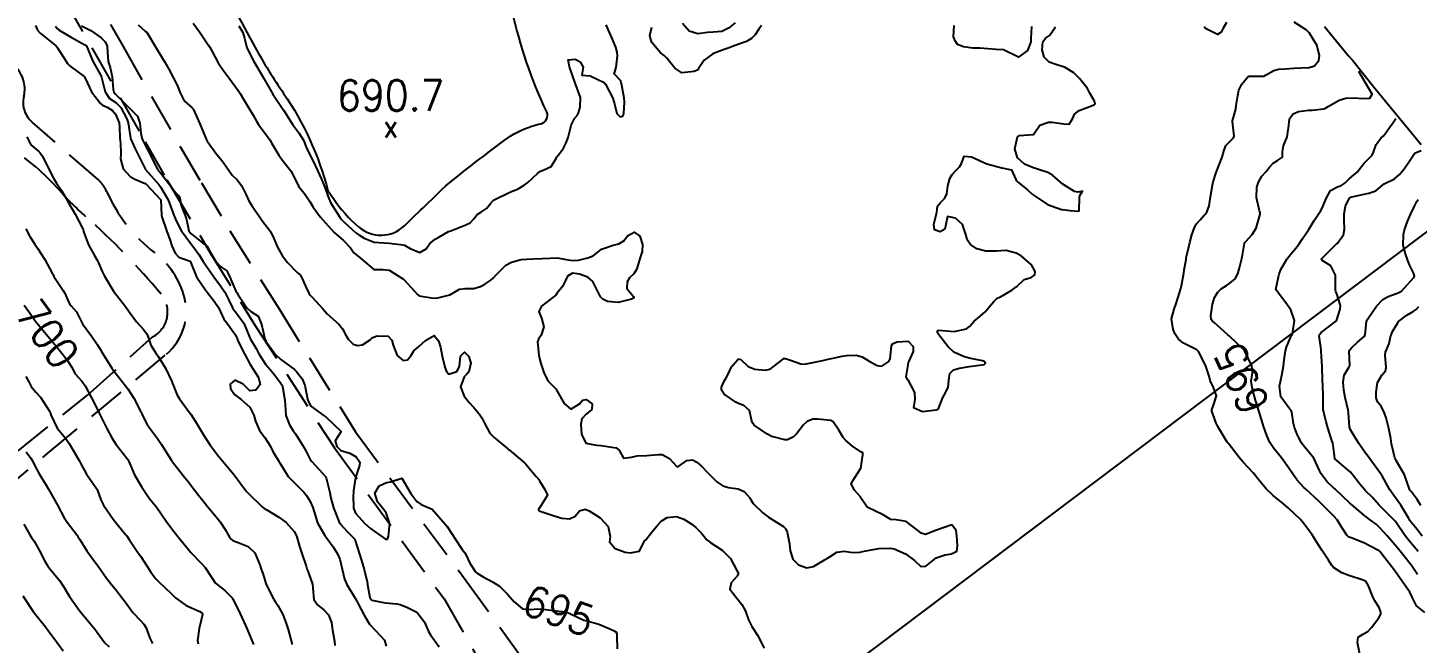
# Model space of a CAD drawing. Header units: metres. Extents: x 298520 to 308411, y 7433745 to 7450750.
# Drawn here: x 301639.2 to 301821, y 7442689.4 to 7442769.8 of the extents above; entities that cross this region are included whole.
import ezdxf
from ezdxf.enums import TextEntityAlignment as Align

# ---------------------------------------------------------------- set-up
doc = ezdxf.new("R2010")
doc.units = ezdxf.units.M
doc.header["$LTSCALE"] = 10
doc.linetypes.add('CONTINUO', pattern=[0])
doc.linetypes.add('DASHED', pattern=[0.75, 0.5, -0.25])
for name, color, linetype in [('Area', 45, 'Continuous'), ('Cotas', 45, 'Continuous'), ('Curvas de Nivel 1m', 11, 'Continuous'), ('Curvas de Nivel 5m', 15, 'Continuous'), ('Hidrografia', 140, 'Continuous'), ('Pontos Cotados', 45, 'Continuous'), ('TEXTO', 45, 'Continuous'), ('Vias Secundárias', 230, 'DASHED')]:
    doc.layers.add(name, color=color, linetype=linetype)
doc.styles.add('Style-STANDARD', font='STANDARD.shx')

# ---------------------------------------------------------------- blocks, each defined once
blk = doc.blocks.new('ELVTXT_54')
at = {"layer": 'Pontos Cotados', "linetype": 'Continuous', "style": 'Style-STANDARD'}
for s, height, p in [('690.7', 4, (0, 4)), ('x', 3, (0, 0))]:
    blk.add_text(s, height=height, dxfattribs=at).set_placement(p, align=Align.MIDDLE_CENTER)

msp = doc.modelspace()

# ---------------------------------------------------------------- linework, layer by layer
at = {"layer": 'Area'}
msp.add_polyline3d([(301808.84, 7442769.97, 711.91), (301812, 7442766.14, 694.36), (301812.55, 7442765.53, 699.85), (301815.19, 7442762.21, 718.64), (301821.49, 7442754.55, 718.23)], dxfattribs=at)
at = {"layer": 'Curvas de Nivel 1m', "flags": 128}
for points, elevation in [([(301660.87, 7442770.41), (301661.69, 7442769.28), (301662.85, 7442767.6), (301662.97, 7442767.39), (301663.04, 7442767.27), (301663.38, 7442766.72), (301664.15, 7442765.25), (301664.39, 7442764.83), (301664.8, 7442764.27), (301665.58, 7442763.23), (301666.77, 7442761.61), (301667.03, 7442761.22), (301667.46, 7442760.51), (301668.26, 7442759.2), (301668.73, 7442758.41), (301669.16, 7442757.63), (301669.43, 7442757.19), (301670.7, 7442755.46), (301670.89, 7442755.17), (301671.17, 7442754.68), (301672.06, 7442753.16), (301672.66, 7442752.38), (301673.66, 7442751.14), (301674.62, 7442749.24), (301674.65, 7442749.16), (301674.67, 7442749.13), (301675.52, 7442748.02), (301676.12, 7442747.11), (301676.59, 7442746.35), (301677.49, 7442745.09), (301678.56, 7442743.9), (301678.95, 7442743.47), (301679.32, 7442743.07), (301680.54, 7442742), (301681.44, 7442741.04), (301681.9, 7442740.42), (301682.51, 7442739.92), (301683.61, 7442739.02), (301684.5, 7442738.24), (301685.7, 7442738.2), (301686.49, 7442738.15), (301688.38, 7442736.96), (301688.48, 7442736.86), (301690.23, 7442734.94), (301690.45, 7442734.78), (301692.03, 7442734.5), (301692.45, 7442734.48), (301692.86, 7442734.5), (301694.45, 7442734.89), (301695.71, 7442735.63), (301696.47, 7442735.73), (301697.59, 7442735.73), (301698.47, 7442735.99), (301699.01, 7442736.3), (301699.79, 7442736.83), (301700.16, 7442737.15), (301700.49, 7442737.53), (301701.79, 7442738.8), (301702.51, 7442739.2), (301703.78, 7442739.51), (301704.51, 7442739.59), (301705.38, 7442739.63), (301706.51, 7442739.64), (301707.52, 7442739.72), (301708.51, 7442739.74), (301709.67, 7442739.55), (301710.51, 7442739.41), (301711.27, 7442739.45), (301712.51, 7442739.73), (301713.18, 7442740), (301714, 7442740.66), (301714.29, 7442740.88), (301714.53, 7442740.98), (301715.79, 7442741.39), (301716.54, 7442741.59), (301717.2, 7442741.96), (301717.68, 7442742.61), (301718.56, 7442743.1), (301719.29, 7442742.59), (301719.64, 7442741.49), (301719.59, 7442740.59), (301719.34, 7442739.77), (301718.98, 7442738.6), (301718.86, 7442738.24), (301718.49, 7442737.67), (301717.95, 7442737.14), (301717.63, 7442736.61), (301717.59, 7442735.74), (301718.45, 7442734.7), (301718.5, 7442734.6), (301718.5, 7442734.56), (301718.45, 7442734.46), (301718.19, 7442734.34), (301716.45, 7442733.91), (301715.06, 7442734.03), (301714.45, 7442734.35), (301714.16, 7442734.65), (301713.84, 7442735.28), (301713.14, 7442736.66), (301712.49, 7442737.24), (301711.4, 7442737.59), (301710.49, 7442737.73), (301709.82, 7442737.37), (301709.53, 7442736.71), (301709.19, 7442736), (301708.46, 7442735.07), (301708.29, 7442734.88), (301708.12, 7442734.72), (301706.44, 7442733.42), (301706.1, 7442732.75), (301706.42, 7442731.85), (301706.75, 7442730.74), (301706.39, 7442729.62), (301706.03, 7442729.11), (301705.93, 7442728.75), (301706.07, 7442727.04), (301706.12, 7442726.75), (301706.35, 7442725.92), (301706.72, 7442724.74), (301707.27, 7442723.68), (301708.22, 7442722.72), (301708.31, 7442722.6), (301709.39, 7442720.71), (301710.28, 7442719.97), (301711.42, 7442720.68), (301711.81, 7442721.15), (301712.29, 7442721.24), (301713.08, 7442720.66), (301713, 7442719.93), (301712.27, 7442719.3), (301711.7, 7442718.68), (301711.58, 7442718.01), (301711.66, 7442716.68), (301712.23, 7442715.51), (301713.63, 7442715.25), (301714.22, 7442715.22), (301715.88, 7442714.97), (301716.22, 7442714.92), (301716.6, 7442714.62), (301717.15, 7442713.57), (301718.2, 7442713.69), (301718.94, 7442713.86), (301720.21, 7442713.9), (301721.7, 7442714.05), (301722.21, 7442714.04), (301723.16, 7442713.51), (301724.08, 7442712.53), (301724.19, 7442712.46), (301724.27, 7442712.45), (301724.41, 7442712.53), (301725.46, 7442713.26), (301726.2, 7442713.32), (301726.74, 7442713.04), (301727.34, 7442712.49), (301728.18, 7442711.65), (301729.38, 7442710.47), (301730.16, 7442709.94), (301730.89, 7442709.72), (301732.15, 7442709.55), (301732.93, 7442709.21), (301733.65, 7442708.42), (301733.83, 7442708.11), (301734.14, 7442707.65), (301735.39, 7442706.4), (301736.11, 7442705.83), (301737.51, 7442704.97), (301738.1, 7442704.61), (301738.36, 7442704.36), (301738.56, 7442703.89), (301738.89, 7442702.35), (301738.96, 7442701.45), (301739.3, 7442700.35), (301740.04, 7442699.62), (301741.14, 7442699.22), (301742.03, 7442699.38), (301743.55, 7442700.3), (301743.84, 7442700.5), (301744.05, 7442700.63), (301745.08, 7442701.26), (301746.06, 7442701.38), (301747.1, 7442701.22), (301748.06, 7442701.27), (301748.87, 7442701.43), (301750.06, 7442701.64), (301750.54, 7442701.75), (301752.07, 7442701.8), (301752.57, 7442701.69), (301754.06, 7442701.04), (301755.24, 7442700.16), (301756.04, 7442699.41), (301756.72, 7442699.46), (301757.56, 7442700.13), (301757.82, 7442700.36), (301758.05, 7442700.51), (301759.23, 7442700.93), (301760.06, 7442701.03), (301760.74, 7442701.41), (301760.85, 7442702.09), (301760.77, 7442703.41), (301760.68, 7442704.09), (301760.1, 7442704.85), (301758.09, 7442704.13), (301756.65, 7442703.58), (301756.09, 7442703.75), (301755.6, 7442704.15), (301754.11, 7442705.28), (301752.81, 7442705.49), (301752.11, 7442705.53), (301751.03, 7442706.21), (301750.13, 7442706.61), (301749.03, 7442707.13), (301748.27, 7442708.24), (301748.15, 7442708.5), (301747.32, 7442709.41), (301746.92, 7442710.26), (301747.41, 7442711.02), (301748.19, 7442712.24), (301748.44, 7442714.01), (301748.44, 7442714.24), (301748.21, 7442714.39), (301747.1, 7442715.14), (301746.23, 7442715.86), (301745.88, 7442716.27), (301745.32, 7442717.2), (301744.6, 7442718.29), (301744.26, 7442718.49), (301742.59, 7442718.64), (301742.27, 7442718.66), (301741.93, 7442718.65), (301741.17, 7442718.33), (301740.69, 7442717.91), (301740.25, 7442717.36), (301739.82, 7442716.77), (301739.4, 7442716.35), (301738.63, 7442715.97), (301738.24, 7442715.97), (301736.58, 7442716.38), (301736.35, 7442716.49), (301736.24, 7442716.56), (301735.89, 7442716.75), (301734.26, 7442717.85), (301734.01, 7442718.17), (301733.95, 7442718.41), (301733.65, 7442719.79), (301732.89, 7442720.43), (301732.29, 7442720.66), (301731.85, 7442720.88), (301730.31, 7442721.94), (301729.97, 7442722.46), (301729.96, 7442722.82), (301730.32, 7442723.62), (301730.65, 7442724.14), (301730.79, 7442724.46), (301731.29, 7442725.5), (301732.12, 7442726.44), (301732.27, 7442726.53), (301732.35, 7442726.52), (301732.5, 7442726.44), (301733.46, 7442725.54), (301734.34, 7442725.18), (301735.69, 7442725.04), (301736.34, 7442725.2), (301737.88, 7442726.37), (301738.12, 7442726.6), (301738.36, 7442726.6), (301739, 7442726.35), (301740.35, 7442725.87), (301740.84, 7442725.84), (301742.35, 7442726.15), (301743.23, 7442726.31), (301744.12, 7442726.53), (301744.36, 7442726.59), (301745.77, 7442726.87), (301746.36, 7442726.96), (301747.58, 7442727.04), (301748.36, 7442726.81), (301749.29, 7442726.23), (301750.35, 7442725.67), (301750.96, 7442725.6), (301751.87, 7442726.2), (301752.03, 7442726.54), (301752.2, 7442728.2), (301752.25, 7442728.34), (301752.39, 7442728.53), (301752.94, 7442728.75), (301754.39, 7442728.87), (301755.05, 7442728.16), (301755.06, 7442727.48), (301754.43, 7442726.17), (301754.41, 7442726.11), (301754.35, 7442725.75), (301754.1, 7442724.17), (301754.16, 7442724), (301754.33, 7442723.78), (301755.2, 7442722.16), (301755.25, 7442721.21), (301755.07, 7442720.16), (301756.28, 7442719.64), (301758.04, 7442719.88), (301758.28, 7442719.98), (301758.42, 7442720.12), (301758.94, 7442721.48), (301759.28, 7442722.11), (301759.61, 7442722.82), (301759.74, 7442724.11), (301759.82, 7442724.63), (301760.34, 7442725.11), (301761.12, 7442725.32), (301762.35, 7442725.53), (301764.05, 7442725.76), (301764.35, 7442725.82), (301764.48, 7442725.92), (301764.5, 7442726.05), (301764.36, 7442726.2), (301764.12, 7442726.29), (301762.36, 7442726.63), (301761.61, 7442726.84), (301760.37, 7442727.43), (301759.62, 7442728.11), (301758.4, 7442729.66), (301758.23, 7442729.95), (301758.2, 7442730.12), (301758.28, 7442730.25), (301758.41, 7442730.28), (301760.4, 7442730.1), (301762.03, 7442730.47), (301762.41, 7442730.78), (301763.03, 7442731.47), (301763.77, 7442732.06), (301764.44, 7442732.68), (301765.06, 7442733.43), (301765.58, 7442734.04), (301766.02, 7442734.47), (301766.46, 7442734.63), (301767.97, 7442735.51), (301768.47, 7442735.92), (301768.52, 7442735.95), (301768.59, 7442736), (301769.57, 7442736.9), (301770.49, 7442737.16), (301770.96, 7442737.52), (301770.98, 7442737.98), (301770.51, 7442738.81), (301769.16, 7442739.99), (301768.53, 7442740.37), (301767.23, 7442740.72), (301766.53, 7442740.68), (301765.96, 7442740.61), (301764.53, 7442740.63), (301763.38, 7442740.92), (301762.54, 7442741.49), (301762.12, 7442742.08), (301761.97, 7442742.66), (301761.5, 7442744.09), (301760.58, 7442744.92), (301759.55, 7442745.15), (301759.31, 7442744.11), (301759.18, 7442743.5), (301758.56, 7442743.16), (301757.85, 7442743.41), (301757.75, 7442744.13), (301758.12, 7442745.66), (301758.18, 7442746.13), (301758.22, 7442746.51), (301758.61, 7442746.97), (301759.18, 7442747.55), (301759.45, 7442748.11), (301759.6, 7442749.14), (301759.84, 7442750.11), (301760.13, 7442750.62), (301760.65, 7442751.19), (301761.12, 7442751.64), (301761.35, 7442752.09), (301761.73, 7442753.04), (301762.68, 7442752.96), (301764.66, 7442752.05), (301766.66, 7442751.52), (301767.89, 7442751.25), (301768.48, 7442750), (301768.51, 7442749.87), (301768.64, 7442749.73), (301770, 7442748.62), (301770.62, 7442748.07), (301770.73, 7442747.98), (301772.6, 7442746.72), (301774.46, 7442746.07), (301774.59, 7442746.05), (301775.57, 7442745.92), (301776.59, 7442745.86), (301776.77, 7442745.91), (301776.79, 7442747.74), (301776.85, 7442747.91), (301777.18, 7442748.45), (301776.63, 7442748.33), (301776.13, 7442748.41), (301774.64, 7442749.37), (301774.33, 7442749.62), (301773.97, 7442749.94), (301773.26, 7442750.56), (301772.65, 7442750.9), (301771.29, 7442751.35), (301770.66, 7442751.55), (301769.61, 7442751.99), (301768.68, 7442752.83), (301768.36, 7442754.01), (301768.71, 7442755.58), (301768.95, 7442755.75), (301770.71, 7442755.86), (301770.8, 7442755.89), (301770.88, 7442755.98), (301771.59, 7442757.11), (301772.74, 7442757.47), (301773.21, 7442757.48), (301774.73, 7442757.25), (301775.43, 7442757.22), (301775.88, 7442757.92), (301776.13, 7442758.53), (301776.75, 7442759.01), (301778.59, 7442759.71), (301778.76, 7442759.8), (301778.81, 7442759.83), (301778.84, 7442759.88), (301778.77, 7442760.21), (301778.17, 7442761.28), (301777.83, 7442761.89), (301776.8, 7442763.19), (301776.05, 7442763.92), (301774.82, 7442764.67), (301773.85, 7442764.97), (301772.83, 7442765.34), (301772.17, 7442765.97), (301771.9, 7442766.92), (301772.02, 7442767.97), (301772.37, 7442768.46), (301772.87, 7442768.82), (301773.64, 7442769.95)], 693), ([(301731.77, 7442770.45), (301730.88, 7442769.76), (301730.01, 7442769.33), (301728.87, 7442769.23), (301728.15, 7442769.21), (301726.87, 7442769.05), (301725.74, 7442769.38), (301724.88, 7442770.38)], 694), ([(301813.45, 7442687.93), (301813.16, 7442689.47), (301813.25, 7442690.15), (301813.94, 7442690.6), (301814.49, 7442690.91), (301815.01, 7442691.44), (301815.97, 7442692.68), (301816.21, 7442693.18), (301816.2, 7442693.43), (301815.98, 7442694.04), (301815.44, 7442694.89), (301815.18, 7442695.44), (301814.59, 7442696.87), (301814.23, 7442697.46), (301814.09, 7442697.53), (301814.02, 7442697.55), (301813.88, 7442697.6), (301812.03, 7442698.22), (301811.11, 7442698.57), (301810.04, 7442699.25), (301809.81, 7442699.51), (301809.35, 7442700.22), (301808.48, 7442701.53), (301808.08, 7442702.15), (301807.21, 7442703.54), (301806.11, 7442705.07), (301805.9, 7442705.34), (301805.72, 7442705.56), (301804.13, 7442707.03), (301803.46, 7442707.59), (301802.15, 7442708.66), (301801.16, 7442709.61), (301800.18, 7442710.81), (301799.53, 7442711.63), (301798.88, 7442712.32), (301798.21, 7442713.03), (301797.67, 7442713.66), (301796.23, 7442715.53), (301796.17, 7442715.61), (301796.12, 7442715.67), (301795.85, 7442716.07), (301794.89, 7442717.69), (301794.69, 7442718.12), (301794.28, 7442719.24), (301794.12, 7442719.7), (301794.09, 7442719.9), (301794.29, 7442720.36), (301794.7, 7442721.69), (301794.32, 7442722.78), (301793.91, 7442723.7), (301793.78, 7442724.26), (301793.3, 7442725.71), (301792.38, 7442727.49), (301792.13, 7442727.72), (301790.39, 7442728.6), (301789.75, 7442729.1), (301789.3, 7442729.76), (301789.04, 7442730.39), (301788.82, 7442731.76), (301789.16, 7442733.05), (301789.43, 7442733.76), (301789.87, 7442735.15), (301790.06, 7442735.75), (301790.15, 7442736.08), (301790.44, 7442737.74), (301790.51, 7442738.17), (301790.73, 7442739.53), (301790.77, 7442739.74), (301791.1, 7442741.18), (301791.25, 7442741.73), (301791.51, 7442742.77), (301791.82, 7442743.73), (301792.1, 7442744.2), (301792.58, 7442744.71), (301793.46, 7442745.71), (301793.78, 7442746.53), (301793.93, 7442747.7), (301794.19, 7442749.24), (301794.3, 7442749.7), (301794.65, 7442750.78), (301794.89, 7442751.46), (301794.98, 7442751.69), (301795.46, 7442752.91), (301795.66, 7442753.68), (301795.95, 7442754.43), (301796.71, 7442755.22), (301796.93, 7442755.45), (301797.02, 7442755.67), (301796.83, 7442757.57), (301796.83, 7442757.67), (301797.23, 7442759.19), (301797.3, 7442759.66), (301797.49, 7442760.95), (301797.64, 7442761.66), (301798.01, 7442762.44), (301798.81, 7442763.42), (301798.97, 7442763.49), (301800.81, 7442763.48), (301800.92, 7442763.51), (301801.12, 7442763.62), (301802.2, 7442764.23), (301802.82, 7442764.4), (301803.7, 7442764.46), (301804.82, 7442764.53), (301805.81, 7442764.58), (301806.82, 7442764.63), (301807.54, 7442764.83), (301808.1, 7442765.54), (301808.19, 7442766.19), (301807.86, 7442767.54), (301806.88, 7442769.13), (301806.43, 7442769.55), (301804.89, 7442770.54)], 694), ([(301796.04, 7442770.53), (301795.56, 7442769.68), (301795.32, 7442769.24), (301794.87, 7442768.93), (301793.29, 7442769.71), (301793.1, 7442769.93)], 694), ([(301640.26, 7442770.14), (301640.5, 7442769.53), (301640.86, 7442769.12), (301642.62, 7442767.74), (301642.84, 7442767.56), (301642.87, 7442767.54), (301642.91, 7442767.51), (301643.13, 7442767.22), (301644.23, 7442765.49), (301644.46, 7442765.14), (301644.81, 7442764.79), (301646.61, 7442763.46), (301646.79, 7442763.16), (301647.6, 7442761.45), (301648.75, 7442759.91), (301649.03, 7442759.72), (301649.62, 7442759.43), (301650.32, 7442759), (301650.73, 7442758.52), (301651.18, 7442757.41), (301651.25, 7442756.87), (301651.3, 7442755.4), (301651.38, 7442754.71), (301651.41, 7442753.4), (301651.37, 7442752.7), (301651.74, 7442751.4), (301652.63, 7442750.39), (301653.26, 7442750.01), (301654.62, 7442749.45), (301654.74, 7442749.36), (301656.6, 7442747.37), (301656.62, 7442747.34), (301656.63, 7442747.31), (301656.75, 7442745.34), (301656.79, 7442745.12), (301657.38, 7442743.33), (301657.85, 7442742.01), (301658.1, 7442741.32), (301658.51, 7442740.35), (301659.01, 7442739.82), (301660.5, 7442739.29), (301661.31, 7442737.28), (301662.46, 7442735.59), (301662.72, 7442735.27), (301663.63, 7442734.07), (301664.2, 7442733.25), (301664.43, 7442732.68), (301664.9, 7442731.72), (301665.26, 7442731.24), (301666.39, 7442729.73), (301666.61, 7442729.22), (301666.78, 7442728.82), (301667.59, 7442727.21), (301668.34, 7442725.79), (301668.71, 7442725.2), (301669.4, 7442724.11), (301669.63, 7442723.19), (301669.07, 7442722.43), (301668.3, 7442722.38), (301667.4, 7442723.21), (301666.32, 7442723.76), (301665.71, 7442723.23), (301665.76, 7442722.68), (301666.3, 7442721.9), (301667.15, 7442721.21), (301668.28, 7442720.22), (301668.8, 7442719.19), (301669.03, 7442718.41), (301669.56, 7442717.19), (301670.23, 7442716.24), (301670.94, 7442715.17), (301671.36, 7442714.32), (301672.06, 7442713.15), (301672.11, 7442713.07), (301672.19, 7442712.93), (301673.32, 7442711.14), (301674.16, 7442710.28), (301675.35, 7442709.11), (301675.7, 7442708.67), (301676.13, 7442707.99), (301676.54, 7442707.1), (301676.69, 7442706.52), (301677.13, 7442705.09), (301678.08, 7442703.45), (301678.35, 7442703.08), (301679.18, 7442701.95), (301679.75, 7442701.06), (301680.04, 7442700.37), (301680.37, 7442699.05), (301680.68, 7442697.72), (301680.98, 7442697.05), (301681.98, 7442695.39), (301682.19, 7442695.03), (301682.46, 7442694.53), (301683.22, 7442693.02), (301683.94, 7442691.84), (301684.76, 7442691), (301685.91, 7442689.78), (301686.1, 7442688.99)], 697), ([(301642.87, 7442770.04), (301643.08, 7442769.72), (301643.33, 7442769.5), (301644.3, 7442768.93), (301644.85, 7442768.62), (301646.7, 7442767.61), (301646.84, 7442767.52), (301646.91, 7442767.46), (301646.96, 7442767.34), (301647.75, 7442765.45), (301648.79, 7442763.59), (301648.85, 7442763.49), (301648.86, 7442763.44), (301648.88, 7442763.36), (301649.36, 7442761.43), (301649.92, 7442760.59), (301650.75, 7442760.05), (301651.43, 7442759.4), (301652.21, 7442757.91), (301652.37, 7442757.39), (301652.67, 7442755.41), (301652.68, 7442755.39), (301652.69, 7442755.35), (301653.31, 7442754.01), (301653.61, 7442753.38), (301654.54, 7442751.46), (301654.59, 7442751.36), (301654.62, 7442751.33), (301654.64, 7442751.31), (301656.37, 7442749.34), (301656.62, 7442749.02), (301657.59, 7442747.33), (301658.22, 7442745.68), (301658.34, 7442745.32), (301658.57, 7442744.82), (301659.04, 7442743.79), (301659.29, 7442743.31), (301660.53, 7442741.67), (301660.84, 7442741.29), (301661.65, 7442740.14), (301662.2, 7442739.27), (301662.5, 7442738.81), (301663.58, 7442737.26), (301664.47, 7442736.09), (301665, 7442735.24), (301665.49, 7442734.28), (301666.01, 7442733.23), (301666.18, 7442732.97), (301666.43, 7442732.7), (301667.5, 7442731.21), (301668.29, 7442729.3), (301668.32, 7442729.2), (301668.38, 7442729.1), (301669.1, 7442727.91), (301669.48, 7442727.18), (301670.34, 7442725.86), (301670.94, 7442725.17), (301671.57, 7442724.41), (301672.32, 7442723.4), (301672.47, 7442723.15), (301672.54, 7442722.92), (301672.87, 7442721.14), (301672.91, 7442720.51), (301672.98, 7442719.14), (301673.47, 7442717.92), (301673.97, 7442717.13), (301674.24, 7442716.72), (301675.27, 7442715.11), (301675.61, 7442714.51), (301676.2, 7442713.4), (301676.41, 7442713.1), (301678.17, 7442711.17), (301678.24, 7442711.08), (301678.28, 7442710.98), (301678.74, 7442709.07), (301678.89, 7442708.32), (301679.21, 7442707.07), (301679.99, 7442705.17), (301680.04, 7442705.06), (301680.09, 7442704.99), (301681.01, 7442703.97), (301681.99, 7442703.03), (301682.02, 7442702.98), (301682.07, 7442702.8), (301682.61, 7442701.02), (301682.9, 7442700.16), (301683.26, 7442699.02), (301683.62, 7442697.4), (301683.68, 7442697.01), (301683.98, 7442695.35), (301684.24, 7442695.01), (301685.97, 7442694.65), (301687.51, 7442694.51), (301687.97, 7442694.41), (301688.9, 7442694.02), (301689.96, 7442693.5), (301690.25, 7442693.23), (301690.53, 7442692.93), (301691.12, 7442692.1), (301691.66, 7442690.91), (301691.93, 7442690.48), (301693.05, 7442688.9)], 696), ([(301653.69, 7442770.2), (301654.61, 7442769.36), (301654.78, 7442769.28), (301654.86, 7442769.18), (301655.93, 7442767.35), (301656.82, 7442765.88), (301657.18, 7442765.34), (301657.71, 7442764.42), (301658.27, 7442763.33), (301658.78, 7442762.3), (301659.17, 7442761.31), (301659.7, 7442760.26), (301660.74, 7442759.36), (301660.81, 7442759.29), (301660.91, 7442759.12), (301661.75, 7442757.28), (301662.51, 7442755.46), (301662.58, 7442755.27), (301662.69, 7442755.01), (301663.98, 7442753.26), (301664.66, 7442752.44), (301665.49, 7442751.24), (301665.98, 7442750.57), (301666.63, 7442749.94), (301667.19, 7442749.21), (301667.75, 7442748.07), (301668.16, 7442747.2), (301668.59, 7442746.51), (301669.49, 7442745.19), (301669.93, 7442744.55), (301670.56, 7442743.76), (301670.99, 7442743.17), (301671.41, 7442742.29), (301671.89, 7442741.16), (301672.51, 7442740.05), (301673.2, 7442739.14), (301674.49, 7442737.85), (301674.87, 7442737.51), (301675.1, 7442737.12), (301675.55, 7442736.03), (301676.02, 7442735.11), (301676.2, 7442734.86), (301676.45, 7442734.62), (301677.84, 7442733.09), (301678.42, 7442732.43), (301679.92, 7442731.06), (301680.4, 7442730.46), (301680.88, 7442729.55), (301681.18, 7442729.05), (301681.79, 7442728.45), (301682.38, 7442728.27), (301683.04, 7442728.36), (301684.02, 7442729.01), (301684.2, 7442729.19), (301684.39, 7442729.33), (301684.96, 7442729.57), (301686.39, 7442729.52), (301686.85, 7442728.98), (301687.04, 7442728.31), (301687.55, 7442726.97), (301688.35, 7442726.34), (301688.9, 7442726.41), (301689.36, 7442726.95), (301689.74, 7442727.58), (301690.38, 7442728.16), (301691.28, 7442728.93), (301692.39, 7442729.58), (301692.97, 7442728.9), (301693.22, 7442728.06), (301693.46, 7442726.9), (301693.79, 7442725.45), (301693.99, 7442724.89), (301694.33, 7442724.55), (301695.38, 7442724.87), (301695.69, 7442725.52), (301695.83, 7442726.87), (301696.37, 7442727.42), (301696.93, 7442726.85), (301697.21, 7442725.99), (301696.95, 7442724.85), (301696.66, 7442724.53), (301696.33, 7442724.17), (301695.86, 7442722.87), (301696.3, 7442721.67), (301696.96, 7442720.85), (301697.58, 7442720.16), (301698.27, 7442719.34), (301698.61, 7442718.84), (301698.97, 7442718.12), (301699.67, 7442716.83), (301700.23, 7442716.24), (301702.03, 7442714.79), (301702.13, 7442714.71), (301702.21, 7442714.65), (301703.08, 7442713.9), (301704.19, 7442712.93), (301704.37, 7442712.77), (301705.75, 7442711.18), (301706.07, 7442710.75), (301706.16, 7442710.58), (301706.85, 7442709.44), (301707.24, 7442708.73), (301706.13, 7442706.96), (301706.03, 7442706.84), (301706.04, 7442706.75), (301706.12, 7442706.68), (301706.24, 7442706.63), (301708.11, 7442706.03), (301709.11, 7442705.71), (301710.11, 7442705.61), (301710.82, 7442705.99), (301711.4, 7442706.68), (301712.13, 7442706.9), (301712.69, 7442706.66), (301714.11, 7442705.74), (301715.16, 7442704.64), (301715.42, 7442703.3), (301715.32, 7442702.64), (301716.06, 7442701.76), (301717.39, 7442701.28), (301718.05, 7442701.17), (301719.25, 7442701.39), (301719.84, 7442702.58), (301719.92, 7442702.74), (301720.08, 7442702.9), (301720.82, 7442703.84), (301721.42, 7442704.57), (301721.73, 7442704.93), (301722.1, 7442705.32), (301722.86, 7442705.8), (301724.11, 7442705.93), (301725.04, 7442705.59), (301726.1, 7442704.91), (301726.6, 7442704.5), (301727.36, 7442703.77), (301728.08, 7442702.9), (301728.58, 7442702.47), (301730.06, 7442701.53), (301731.14, 7442700.45), (301732.03, 7442698.77), (301732.14, 7442698.55), (301732.16, 7442698.44), (301732.02, 7442698.14), (301731.22, 7442697.24), (301731.06, 7442696.45), (301731.99, 7442695.26), (301732.65, 7442694.43), (301733.1, 7442693.56), (301733.52, 7442692.42), (301733.94, 7442691.53), (301734.69, 7442690.4), (301735.56, 7442688.74)], 694), ([(301666.87, 7442770.08), (301667.38, 7442769.21), (301667.59, 7442768.48), (301667.89, 7442767.21), (301668.82, 7442765.41), (301668.94, 7442765.2), (301669.62, 7442764.01), (301670.13, 7442763.18), (301670.78, 7442762.07), (301671.31, 7442761.16), (301672.44, 7442759.46), (301672.65, 7442759.15), (301672.74, 7442758.99), (301673.91, 7442757.14), (301674.71, 7442756.1), (301675.31, 7442755.12), (301675.71, 7442754.14), (301676.18, 7442753.11), (301676.66, 7442752.19), (301677.17, 7442751.09), (301677.62, 7442750.1), (301678.04, 7442749.09), (301678.61, 7442747.49), (301678.73, 7442747.21), (301678.8, 7442747.08), (301679.05, 7442746.62), (301680.07, 7442745.06), (301680.28, 7442744.76), (301680.57, 7442744.44), (301682.15, 7442743.03), (301682.55, 7442742.74), (301683.24, 7442742.33), (301684.53, 7442741.81), (301685.81, 7442741.71), (301686.53, 7442741.67), (301687.99, 7442741.51), (301688.53, 7442741.41), (301689.26, 7442740.95), (301690.52, 7442740.44), (301691.33, 7442740.93), (301691.84, 7442741.61), (301692.54, 7442742.18), (301693.01, 7442742.44), (301693.75, 7442742.9), (301694.27, 7442743.18), (301694.56, 7442743.28), (301695.21, 7442743.53), (301696.56, 7442744.06), (301697.11, 7442744.31), (301697.57, 7442744.85), (301698.01, 7442745.42), (301698.59, 7442745.75), (301699.25, 7442746.18), (301699.76, 7442746.83), (301700.17, 7442747.27), (301700.61, 7442747.49), (301702.01, 7442748.2), (301702.62, 7442748.46), (301702.87, 7442748.53), (301703.38, 7442748.78), (301704.16, 7442749.25), (301704.63, 7442749.6), (301705.92, 7442750.75), (301706.32, 7442751.08), (301706.65, 7442751.22), (301707.7, 7442751.69), (301708.35, 7442752.72), (301708.45, 7442752.95), (301708.68, 7442753.27), (301709.31, 7442754.09), (301709.62, 7442754.71), (301709.92, 7442755.49), (301710.23, 7442756.7), (301710.33, 7442757.1), (301710.73, 7442757.95), (301711.08, 7442758.36), (301711.28, 7442758.69), (301711.51, 7442759.45), (301711.55, 7442760.69), (301710.79, 7442762.7), (301710.1, 7442764.71), (301709.92, 7442765.62), (301710.82, 7442765.73), (301711.48, 7442765.35), (301711.9, 7442764.68), (301711.73, 7442763.62), (301712.8, 7442763.55), (301714.62, 7442762.65), (301714.79, 7442762.45), (301715.75, 7442760.64), (301715.98, 7442759.86), (301716.3, 7442758.63), (301716.74, 7442758.19), (301717.09, 7442758.26), (301717.19, 7442758.62), (301717.28, 7442760.1), (301717.26, 7442760.62), (301716.89, 7442762.52), (301716.87, 7442762.62), (301716.8, 7442762.88), (301715.95, 7442763.78), (301716.18, 7442764.63), (301716.36, 7442766.16), (301716.34, 7442766.63), (301716.17, 7442767.3), (301715.57, 7442768.64), (301715.36, 7442769.13), (301714.88, 7442770.2)], 692), ([(301735.19, 7442770.1), (301734.88, 7442769.64), (301734.38, 7442768.91), (301733.91, 7442768.42), (301733.25, 7442768.04), (301732.86, 7442767.9), (301731.78, 7442767.51), (301730.84, 7442767.16), (301730.31, 7442766.99), (301728.93, 7442766.48), (301728.86, 7442766.45), (301728.83, 7442766.43), (301727.72, 7442765.59), (301726.99, 7442764.5), (301726.93, 7442764.38), (301726.81, 7442764.26), (301726.39, 7442764.09), (301724.81, 7442763.94), (301723.86, 7442764.54), (301722.83, 7442765.86), (301722.47, 7442766.2), (301721.98, 7442766.56), (301720.85, 7442767.9), (301720.64, 7442768.58), (301720.62, 7442768.82), (301720.88, 7442769.91)], 693), ([(301770.5, 7442769.98), (301770.44, 7442768.41), (301770.43, 7442767.98), (301770.01, 7442766.83), (301768.83, 7442766), (301766.85, 7442766.95), (301765.91, 7442766.97), (301764.85, 7442767.05), (301763.77, 7442767.14), (301762.85, 7442767.14), (301761.61, 7442767.33), (301760.86, 7442767.65), (301760.52, 7442768.1), (301760.33, 7442768.64), (301760.4, 7442770.1)], 693), ([(301821, 7442698.34), (301820.32, 7442699.39), (301820.2, 7442699.54), (301820.05, 7442699.74), (301818.72, 7442701.4), (301818.07, 7442702.18), (301817.02, 7442703.42), (301816.1, 7442704.45), (301815.59, 7442704.92), (301814.87, 7442705.45), (301814.12, 7442706.04), (301812.38, 7442707.48), (301812.15, 7442707.69), (301810.23, 7442709.5), (301810.16, 7442709.56), (301809.16, 7442710.5), (301808.39, 7442711.53), (301808.19, 7442711.95), (301807.43, 7442713.54), (301806.23, 7442715.06), (301806, 7442715.32), (301805.83, 7442715.56), (301805.35, 7442716.46), (301804.91, 7442717.57), (301804.79, 7442718.09), (301804.59, 7442719.58), (301804.48, 7442719.77), (301804.29, 7442719.95), (301803.13, 7442721.59), (301802.97, 7442722.95), (301803.1, 7442723.59), (301803.32, 7442724.62), (301803.48, 7442725.59), (301803.55, 7442726.41), (301803.73, 7442727.59), (301803.89, 7442728.09), (301804.4, 7442729.33), (301804.52, 7442729.58), (301804.65, 7442729.82), (301804.94, 7442731.57), (301804.44, 7442732.96), (301804.02, 7442733.58), (301802.47, 7442735.6), (301802.84, 7442737.25), (301802.91, 7442737.6), (301803.12, 7442738.2), (301803.9, 7442739.58), (301804.53, 7442740.35), (301805.11, 7442740.99), (301805.52, 7442741.56), (301805.92, 7442742.19), (301806.57, 7442743.13), (301806.74, 7442743.38), (301806.85, 7442743.55), (301807.48, 7442744.64), (301808.09, 7442745.54), (301808.3, 7442745.83), (301808.6, 7442746.34), (301809.05, 7442747.52), (301809.61, 7442748.54), (301810.64, 7442749.07), (301810.96, 7442749.18), (301811.49, 7442749.49), (301812.06, 7442750.08), (301812.65, 7442750.56), (301813.14, 7442750.99), (301813.51, 7442751.47), (301814.01, 7442752.13), (301814.68, 7442752.77), (301815.03, 7442753.11), (301815.21, 7442753.44), (301815.58, 7442754.57), (301816.26, 7442755.43), (301816.5, 7442755.65), (301816.72, 7442755.9), (301817.35, 7442756.8), (301817.81, 7442757.42), (301818.19, 7442757.96)], 696), ([(301639.13, 7442755.55), (301639.65, 7442754.52), (301640.67, 7442753.66), (301640.82, 7442753.53), (301641.15, 7442753.04), (301641.9, 7442751.52), (301642.63, 7442750.14), (301642.86, 7442749.74), (301643.01, 7442749.5), (301643.65, 7442748.53), (301644.25, 7442747.49), (301644.59, 7442746.92), (301645.43, 7442745.47), (301646.4, 7442743.61), (301646.47, 7442743.46), (301646.55, 7442743.18), (301647.2, 7442741.45), (301648, 7442739.95), (301648.32, 7442739.44), (301648.5, 7442739.09), (301648.99, 7442737.94), (301649.23, 7442737.43), (301650.45, 7442735.41), (301652.04, 7442733.39), (301652.43, 7442732.83), (301653.46, 7442731.38), (301654.4, 7442730.37), (301654.83, 7442729.81), (301655, 7442729.36), (301655.33, 7442728.31), (301655.93, 7442727.35), (301656.35, 7442726.81), (301657.27, 7442725.33), (301658.08, 7442723.56), (301658.17, 7442723.32), (301658.31, 7442723), (301658.8, 7442721.81), (301659.08, 7442721.31), (301660.27, 7442719.68), (301660.55, 7442719.29), (301661.16, 7442718.37), (301661.84, 7442717.27), (301662.23, 7442716.61), (301663.09, 7442715.26), (301664.2, 7442713.81), (301664.46, 7442713.51), (301664.69, 7442713.24), (301665.37, 7442712.41), (301666.18, 7442711.44), (301666.36, 7442711.22), (301666.98, 7442710.39), (301667.87, 7442709.2), (301668.14, 7442708.9), (301669.88, 7442707.18), (301670.12, 7442707.01), (301670.49, 7442706.8), (301672.1, 7442705.83), (301673.04, 7442705.14), (301674.08, 7442703.98), (301674.37, 7442703.42), (301674.47, 7442703.12), (301674.82, 7442701.88), (301675.11, 7442701.11), (301675.67, 7442699.46), (301675.76, 7442699.1), (301675.82, 7442698.91), (301676.02, 7442698.45), (301676.47, 7442697.1), (301676.52, 7442696.57), (301676.67, 7442695.09), (301677.19, 7442694.32), (301677.96, 7442693.71), (301678.58, 7442693.07), (301678.95, 7442692.06), (301679.11, 7442691.07), (301679.35, 7442689.63), (301679.42, 7442689.06)], 698), ([(301821.09, 7442701.37), (301820.08, 7442702.55), (301819.41, 7442703.4), (301818.11, 7442705.26), (301818, 7442705.41), (301816.14, 7442707.29), (301816, 7442707.43), (301815.12, 7442708.41), (301814.16, 7442709.35), (301814.06, 7442709.46), (301813.47, 7442710.16), (301812.44, 7442711.48), (301812.19, 7442711.77), (301810.46, 7442713.24), (301810.21, 7442713.46), (301810.2, 7442713.5), (301809.98, 7442715.26), (301809.92, 7442715.5), (301809.76, 7442715.99), (301809.3, 7442717.51), (301809.06, 7442718.31), (301808.74, 7442719.52), (301808.68, 7442719.92), (301808.67, 7442721.52), (301808.62, 7442723.24), (301808.6, 7442723.53), (301808.6, 7442723.79), (301808.55, 7442725.53), (301808.41, 7442727.5), (301808.42, 7442727.53), (301808.42, 7442727.56), (301808.39, 7442727.75), (301808.16, 7442729.53), (301808.2, 7442729.73), (301808.41, 7442729.98), (301810.42, 7442731.5), (301810.89, 7442733.05), (301810.93, 7442733.5), (301810.47, 7442735.02), (301810.33, 7442735.36), (301810.29, 7442735.5), (301810.26, 7442735.72), (301810.27, 7442737.5), (301809.68, 7442738.68), (301808.52, 7442739.41), (301808.44, 7442739.53), (301808.45, 7442739.6), (301808.52, 7442739.72), (301810.34, 7442741.5), (301810.45, 7442741.6), (301810.55, 7442741.67), (301811.31, 7442742.74), (301811.47, 7442743.49), (301811.41, 7442744.67), (301811.4, 7442745.49), (301811.61, 7442746.49), (301812.09, 7442747.49), (301812.39, 7442747.71), (301812.62, 7442747.78), (301814.01, 7442748.07), (301814.62, 7442748.21), (301815.56, 7442748.51), (301816.64, 7442749.43), (301817.99, 7442750.08), (301818.66, 7442750.64), (301819.26, 7442751.4), (301819.84, 7442752.23), (301820.6, 7442753.38), (301820.69, 7442753.46), (301821.49, 7442753.78)], 697), ([(301821.62, 7442703.37), (301820.96, 7442704.24), (301820.11, 7442705.26), (301820.02, 7442705.39), (301819.86, 7442705.65), (301818.81, 7442707.4), (301818.15, 7442708.35), (301817.4, 7442709.42), (301816.37, 7442711.24), (301816.27, 7442711.43), (301816.18, 7442711.56), (301814.77, 7442713.45), (301814.54, 7442713.77), (301814.22, 7442714.19), (301813.32, 7442715.47), (301812.26, 7442717.27), (301812.17, 7442717.48), (301812.13, 7442717.61), (301811.98, 7442719.48), (301811.92, 7442719.85), (301811.53, 7442721.49), (301811.38, 7442722.43), (301811.29, 7442723.49), (301811.43, 7442724.41), (301812.08, 7442725.48), (301812.16, 7442725.68), (301812.09, 7442727.48), (301812.16, 7442727.71), (301812.39, 7442728), (301813.14, 7442728.73), (301814.05, 7442729.46), (301814.18, 7442729.69), (301814.34, 7442731.46), (301814.36, 7442731.53), (301814.43, 7442731.62), (301815.17, 7442732.72), (301815.63, 7442733.44), (301816.46, 7442734.31), (301817.19, 7442734.7), (301818.47, 7442735.15), (301818.93, 7442735.4), (301820.49, 7442737.12), (301820.59, 7442737.28), (301820.62, 7442737.38), (301820.5, 7442737.8), (301819.96, 7442738.83), (301819.76, 7442739.39), (301819.42, 7442740.29), (301819.13, 7442741.4), (301819.18, 7442742.78), (301819.31, 7442743.4), (301819.68, 7442744.49), (301820.07, 7442745.39), (301820.6, 7442746.49), (301820.9, 7442747.09), (301821.11, 7442747.38)], 698), ([(301638.97, 7442743.55), (301639.51, 7442742.52), (301640.15, 7442741.54), (301640.53, 7442741.02), (301641.49, 7442739.52), (301642.48, 7442737.64), (301642.53, 7442737.55), (301642.55, 7442737.51), (301642.66, 7442737.32), (301643.88, 7442735.49), (301644.09, 7442735.12), (301644.44, 7442734.28), (301644.7, 7442733.75), (301644.92, 7442733.48), (301645.63, 7442732.67), (301646.22, 7442731.46), (301646.41, 7442731.12), (301647.64, 7442729.45), (301648.37, 7442728.37), (301648.73, 7442727.79), (301648.94, 7442727.43), (301649.89, 7442725.87), (301650.19, 7442725.41), (301650.25, 7442725.32), (301650.33, 7442725.19), (301651.72, 7442723.4), (301652.31, 7442722.62), (301653.1, 7442721.38), (301654.04, 7442719.6), (301654.15, 7442719.37), (301654.26, 7442719.12), (301654.85, 7442717.97), (301655.28, 7442717.35), (301656.22, 7442716.12), (301656.75, 7442715.33), (301657.71, 7442713.81), (301658.02, 7442713.32), (301658.19, 7442713.08), (301659.57, 7442711.31), (301660.16, 7442710.53), (301661.12, 7442709.29), (301661.58, 7442708.72), (301662.13, 7442708.03), (301662.73, 7442707.26), (301664.1, 7442705.61), (301664.39, 7442705.25), (301665.08, 7442704.23), (301665.64, 7442703.23), (301665.83, 7442702.98), (301666.07, 7442702.81), (301666.75, 7442702.53), (301668.06, 7442702), (301668.93, 7442701.19), (301669.58, 7442699.63), (301669.73, 7442699.18), (301670.01, 7442698.35), (301670.29, 7442697.46), (301670.39, 7442697.17), (301670.73, 7442696.43), (301671.4, 7442695.16), (301671.62, 7442694.8), (301671.96, 7442694.28), (301672.59, 7442693.14), (301672.99, 7442692.09), (301673.28, 7442691.14), (301673.84, 7442689.2)], 699), ([(301821.46, 7442707.37), (301820.95, 7442708.17), (301820.16, 7442709.18), (301820.02, 7442709.39), (301819.93, 7442709.63), (301819.32, 7442711.4), (301818.21, 7442713.27), (301818.12, 7442713.41), (301818.02, 7442713.61), (301817.6, 7442715.42), (301817.51, 7442716.15), (301817.25, 7442717.42), (301816.89, 7442718.81), (301816.71, 7442719.43), (301816.29, 7442720.25), (301815.79, 7442720.93), (301815.6, 7442721.44), (301815.58, 7442722.18), (301815.76, 7442723.44), (301816.34, 7442724.4), (301816.8, 7442724.98), (301816.9, 7442725.42), (301816.76, 7442727.04), (301816.82, 7442727.43), (301817.29, 7442728.53), (301817.49, 7442729.42), (301817.72, 7442730.1), (301818.42, 7442731.26), (301818.54, 7442731.41), (301819.59, 7442732.24), (301820.44, 7442732.71), (301820.84, 7442732.98), (301821.17, 7442733.37)], 699), ([(301639, 7442724.23), (301639.4, 7442723.54), (301639.7, 7442722.93), (301640.3, 7442722.19), (301640.89, 7442721.52), (301642.1, 7442719.68), (301642.17, 7442719.51), (301642.26, 7442719.24), (301643.07, 7442717.5), (301644.22, 7442716.11), (301644.68, 7442715.48), (301645.24, 7442714.51), (301645.84, 7442713.47), (301645.97, 7442713.24), (301646.19, 7442712.8), (301646.93, 7442711.45), (301648.15, 7442709.72), (301648.31, 7442709.44), (301648.81, 7442708.11), (301649.15, 7442707.42), (301649.54, 7442706.84), (301650.11, 7442706.02), (301650.56, 7442705.41), (301652.08, 7442703.53), (301652.19, 7442703.39), (301652.51, 7442702.94), (301653.57, 7442701.37), (301654.04, 7442700.71), (301654.9, 7442699.36), (301655.33, 7442698.67), (301656.01, 7442697.79), (301656.43, 7442697.34), (301657.99, 7442695.85), (301658.56, 7442695.31), (301659.97, 7442694.31), (301661.73, 7442693.5), (301661.95, 7442693.4), (301662.08, 7442693.27), (301662.1, 7442693.12), (301661.94, 7442692.4), (301661.65, 7442691.27), (301661.44, 7442689.74), (301661.53, 7442689.28)], 701), ([(301639.02, 7442714.37), (301639.64, 7442713.54), (301639.87, 7442713.21), (301640.18, 7442712.57), (301640.74, 7442711.52), (301641.63, 7442710.04), (301641.96, 7442709.51), (301642.14, 7442709.2), (301643.07, 7442707.5), (301644.1, 7442705.6), (301644.14, 7442705.53), (301644.17, 7442705.49), (301644.41, 7442705.18), (301645.7, 7442703.47), (301645.85, 7442703.25), (301646.07, 7442702.91), (301646.99, 7442701.45), (301648.03, 7442700), (301648.45, 7442699.44), (301649.56, 7442697.88), (301649.88, 7442697.42), (301650, 7442697.27), (301650.85, 7442696.27), (301651.52, 7442695.4), (301651.97, 7442694.76), (301652.99, 7442693.38), (301653.94, 7442692.37), (301654.44, 7442691.87), (301654.75, 7442691.36), (301655.22, 7442690.04), (301655.56, 7442689.35)], 702), ([(301638.71, 7442704.94), (301639.51, 7442703.54), (301639.74, 7442703.2), (301640.06, 7442702.71), (301640.74, 7442701.52), (301641.54, 7442700), (301641.83, 7442699.51), (301642.02, 7442699.25), (301643.42, 7442697.5), (301643.99, 7442696.64), (301644.42, 7442695.92), (301644.7, 7442695.48), (301645.96, 7442693.7), (301646.15, 7442693.46), (301647.42, 7442691.96), (301647.86, 7442691.44), (301647.93, 7442691.34), (301649.31, 7442689.43), (301649.9, 7442688.91)], 703), ([(301638.61, 7442695.55), (301639.95, 7442693.53), (301641.57, 7442691.51), (301641.93, 7442691.03), (301643.04, 7442689.5), (301643.89, 7442688.39)], 704)]:
    msp.add_lwpolyline(points, dxfattribs=dict(at, elevation=elevation))
at = {"layer": 'Curvas de Nivel 5m', "flags": 128}
for points, elevation in [([(301646.27, 7442770.06), (301646.87, 7442769.79), (301647.49, 7442769.45), (301648.85, 7442768.49), (301649.38, 7442767.97), (301649.63, 7442767.43), (301649.66, 7442766.6), (301649.77, 7442765.43), (301650.03, 7442764.65), (301650.3, 7442763.42), (301650.43, 7442761.76), (301650.49, 7442761.41), (301650.6, 7442761.25), (301650.76, 7442761.11), (301652.46, 7442759.39), (301652.74, 7442759.12), (301653.61, 7442758.26), (301653.89, 7442757.37), (301654.04, 7442756.03), (301654.18, 7442755.37), (301654.32, 7442755), (301654.68, 7442754.28), (301655.22, 7442753.35), (301655.69, 7442752.32), (301656.23, 7442751.34), (301656.64, 7442750.8), (301657.76, 7442749.33), (301658.61, 7442748.26), (301659.07, 7442747.78), (301659.17, 7442747.31), (301659.29, 7442746.61), (301659.83, 7442745.3), (301660.01, 7442744.74), (301660.31, 7442743.29), (301660.55, 7442742.92), (301662.08, 7442741.72), (301662.53, 7442741.43), (301662.7, 7442741.27), (301662.9, 7442740.89), (301663.83, 7442739.26), (301664.5, 7442738.57), (301665.28, 7442738.03), (301665.68, 7442737.23), (301666.46, 7442735.41), (301666.57, 7442735.22), (301666.76, 7442734.9), (301667.91, 7442733.21), (301668.43, 7442732.75), (301669.38, 7442732.14), (301669.78, 7442731.18), (301669.89, 7442730.67), (301670.25, 7442729.17), (301670.28, 7442729.07), (301670.38, 7442728.85), (301671.6, 7442727.16), (301672.35, 7442726.46), (301674.11, 7442725.13), (301674.33, 7442724.95), (301675.15, 7442723.94), (301675.47, 7442723.11), (301675.61, 7442722.41), (301675.89, 7442721.11), (301676.28, 7442720.34), (301678.03, 7442719.08), (301678.26, 7442718.93), (301680.24, 7442717.06), (301679.45, 7442715.84), (301679.68, 7442715.07), (301680.21, 7442714.57), (301681.36, 7442714.2), (301682.2, 7442713.71), (301682.68, 7442713.03), (301682.63, 7442712.58), (301682.18, 7442711.31), (301682.12, 7442711.03), (301681.86, 7442709.33), (301681.84, 7442709.03), (301681.82, 7442708.72), (301681.84, 7442707.03), (301682.11, 7442706.38), (301683.33, 7442705.02), (301684.09, 7442704.37), (301686.02, 7442702.99), (301686.07, 7442702.97), (301686.29, 7442702.99), (301686.43, 7442703.34), (301686.58, 7442704.98), (301686.11, 7442706.42), (301685.67, 7442706.99), (301684.98, 7442707.84), (301684.65, 7442709), (301685.22, 7442709.93), (301686.16, 7442710.37), (301686.69, 7442710.45), (301688.17, 7442710.96), (301689.33, 7442708.95), (301690.13, 7442707.91), (301690.69, 7442707.49), (301692.12, 7442706.91), (301693.87, 7442704.89), (301694.09, 7442704.61), (301695.21, 7442702.88), (301696.06, 7442701.61), (301696.39, 7442701.2), (301696.57, 7442700.86), (301697.06, 7442699.83), (301697.7, 7442698.84), (301697.84, 7442698.66), (301698.02, 7442698.51), (301698.81, 7442698.03), (301700.01, 7442697.38), (301700.38, 7442697.19), (301700.92, 7442696.81), (301701.99, 7442695.78), (301702.84, 7442694.78), (301703.96, 7442693.86), (301704.96, 7442693.76), (301705.96, 7442693.87), (301707.02, 7442693.79), (301707.96, 7442693.65), (301709.15, 7442693.52), (301709.96, 7442693.32), (301711.32, 7442692.69), (301711.95, 7442692.39), (301713.31, 7442692.02), (301713.94, 7442691.84), (301715.28, 7442691.3), (301715.94, 7442690.98), (301716.15, 7442690.84), (301716.27, 7442690.62), (301716.29, 7442690.26), (301716.31, 7442688.62)], 695), ([(301821.97, 7442693.36), (301820.87, 7442694.26), (301820.33, 7442695.38), (301820, 7442696.06), (301819.06, 7442697.4), (301818.04, 7442698.83), (301817.6, 7442699.41), (301816.06, 7442701.37), (301816.03, 7442701.4), (301815.98, 7442701.43), (301814.73, 7442702.1), (301814.08, 7442702.45), (301812.46, 7442703.1), (301812.09, 7442703.24), (301811.93, 7442703.32), (301811.76, 7442703.49), (301811.1, 7442704.49), (301810.48, 7442705.5), (301810.12, 7442705.93), (301808.53, 7442707.52), (301808.34, 7442707.72), (301808.15, 7442707.91), (301806.34, 7442709.55), (301806.16, 7442709.71), (301805.28, 7442710.67), (301804.66, 7442711.57), (301804.19, 7442712.27), (301803.2, 7442713.59), (301802.23, 7442714.84), (301801.71, 7442715.61), (301801.31, 7442716.54), (301800.93, 7442717.61), (301800.28, 7442719.62), (301799.8, 7442721.13), (301799.67, 7442721.63), (301799.42, 7442722.53), (301799.27, 7442723.64), (301799.42, 7442724.71), (301799.35, 7442725.64), (301798.38, 7442727.65), (301796.4, 7442729.5), (301796.22, 7442729.67), (301794.42, 7442731.31), (301794.21, 7442731.48), (301794, 7442731.7), (301793.96, 7442732.17), (301794.2, 7442733.69), (301794.46, 7442734.54), (301794.89, 7442735.27), (301795.32, 7442735.68), (301796.02, 7442736.13), (301796.48, 7442736.42), (301797.15, 7442737.01), (301797.5, 7442737.66), (301797.72, 7442738.44), (301798.01, 7442739.66), (301798.1, 7442740.08), (301798.4, 7442741.65), (301798.44, 7442741.76), (301798.55, 7442741.89), (301799.4, 7442742.8), (301799.9, 7442743.63), (301800.42, 7442745.45), (301800.41, 7442745.62), (301800.34, 7442745.88), (301799.93, 7442747.63), (301800, 7442749), (301800.19, 7442749.63), (301800.65, 7442750.43), (301801.22, 7442751.05), (301801.64, 7442751.61), (301802.13, 7442752.14), (301802.68, 7442752.48), (301803.36, 7442752.91), (301803.35, 7442753.59), (301803.5, 7442754.38), (301803.96, 7442755.58), (301804.18, 7442757.03), (301804.2, 7442757.58), (301804.31, 7442758.01), (301804.75, 7442758.55), (301805.44, 7442758.88), (301806.76, 7442759.03), (301807.24, 7442759.06), (301808.76, 7442759.22), (301808.98, 7442759.31), (301809.31, 7442759.52), (301810.77, 7442760.36), (301811.63, 7442760.64), (301812.77, 7442760.66), (301813.87, 7442760.56), (301814.77, 7442760.64), (301815.07, 7442761.16), (301813.33, 7442764.12)], 695), ([(301638.79, 7442733.55), (301639.48, 7442732.6), (301640.2, 7442731.53), (301640.41, 7442731.26), (301641.85, 7442729.52), (301642.38, 7442728.88), (301643.51, 7442727.5), (301644.35, 7442726.46), (301644.95, 7442725.48), (301645.44, 7442724.59), (301646.31, 7442723.61), (301646.45, 7442723.46), (301646.74, 7442723.02), (301647.59, 7442721.45), (301648.27, 7442720.11), (301648.6, 7442719.44), (301649.13, 7442718.31), (301649.57, 7442717.42), (301650.22, 7442716.21), (301650.76, 7442715.4), (301652.19, 7442713.57), (301652.32, 7442713.39), (301652.47, 7442713.11), (301653.19, 7442711.38), (301654.15, 7442709.78), (301654.41, 7442709.37), (301655.1, 7442708.33), (301655.94, 7442707.34), (301656.12, 7442707.11), (301657.35, 7442705.33), (301658.08, 7442704.3), (301658.86, 7442703.31), (301660.06, 7442701.89), (301660.31, 7442701.56), (301660.53, 7442701.29), (301662.03, 7442699.75), (301662.45, 7442699.27), (301663.26, 7442698.01), (301663.77, 7442697.25), (301664, 7442697.03), (301665, 7442696.24), (301665.98, 7442695.28), (301666.03, 7442695.22), (301666.11, 7442695.09), (301667.01, 7442693.21), (301667.93, 7442691.2), (301668.78, 7442689.19)], 700)]:
    msp.add_lwpolyline(points, dxfattribs=dict(at, elevation=elevation))
at = {"layer": 'Hidrografia'}
msp.add_lwpolyline([(301659.04, 7442788.42, 0.036404), (301668.98, 7442767.24, 0.022206), (301672.7, 7442761.25, -0.086188), (301678.5, 7442748.57), (301679.21, 7442747.51, 0.065693), (301682.52, 7442743.79, 0.387271), (301688.5, 7442743.94, 0.000245), (301694.22, 7442749.44), (301695.94, 7442750.79, -0.006053), (301701.57, 7442755.1, -0.082325), (301705.17, 7442756.96, -0.027875), (301706.34, 7442757.27, 0.486446), (301707.12, 7442758.83, -0.056277), (301702.6, 7442772.09, 0.057725)], format="xyb", dxfattribs=at)
at = {"layer": 'TEXTO', "linetype": 'CONTINUO'}
msp.add_polyline3d([(301685.66, 7442640.2, 0), (301835.46, 7442753.13, 0)], dxfattribs=at)
at = {"layer": 'Vias Secundárias'}
for points in [[(301465.55, 7442973.32, 0), (301478.59, 7442967.28, -0.011668)], [(301690.69, 7442835.3, 0.043793), (301670.14, 7442824.06, -0.013435), (301651.94, 7442812.61, -0.009874), (301637.57, 7442804.48, 0.420683), (301635.23, 7442796.33), (301651.7, 7442767.37), (301659.22, 7442754.21), (301661.98, 7442749.55), (301665.69, 7442743.27), (301672.11, 7442733.06), (301682.11, 7442717.01), (301696.57, 7442697.54), (301706.84, 7442683.4), (301727.52, 7442654.3), (301740.86, 7442634.44), (301767.48, 7442596.38, -0.0095), (301784.4, 7442571.16, -0.005665), (301795.82, 7442553, -0.02063), (301818.52, 7442512.26, 0.051622), (301828.62, 7442496.51), (301835.66, 7442484.08), (301850.18, 7442458.32)], [(301629.09, 7442799.78), (301654.6, 7442754.91), (301657.42, 7442749.95), (301657.93, 7442749.17), (301663.1, 7442740.38), (301669.05, 7442730.83), (301679.37, 7442714.89), (301693.69, 7442695.16), (301702.29, 7442680.13), (301722.92, 7442651.11), (301736.24, 7442631.27), (301762.89, 7442593.17, -0.0095), (301779.7, 7442568.13, -0.005665), (301791.04, 7442550.07, -0.02063), (301813.52, 7442509.74, 0.051622)], [(301543.01, 7442754.21, 0.026934), (301549.24, 7442749.95), (301554.43, 7442745.86), (301563.79, 7442736.32, -0.016779), (301573.04, 7442726.24, 0.064741), (301584.42, 7442715.99, -0.035582), (301595.22, 7442707.35, -0.014459), (301605.98, 7442696.82, 0.118986), (301611.58, 7442693.26, 0.25527), (301618.19, 7442694.39), (301641.85, 7442714.19), (301657.37, 7442727.16, 0.290736), (301659.73, 7442734.58, 0.166135), (301655.86, 7442740.4, -0.1263), (301649.56, 7442748.44, 0.101136), (301648.49, 7442749.95), (301639.81, 7442757.48, -0.280463), (301638.74, 7442760.84, 0.287404), (301637.38, 7442764.93, 0.021485), (301628, 7442772, -0.031212)]]:
    msp.add_lwpolyline(points, format="xyb", dxfattribs=at)
msp.add_lwpolyline([(301588.72, 7442718.48), (301588.37, 7442718.2, 0.481415), (301588.36, 7442716.63, -0.025512), (301592.01, 7442713.36, 0.043396), (301600.86, 7442705.98, -0.057471), (301606.43, 7442701.07, 0.056879), (301611.33, 7442696.74, 0.160528), (301614.58, 7442695.76), (301647.06, 7442721.81), (301655.56, 7442729.4, 0.478538), (301656.69, 7442734.98, 0.03884), (301646.81, 7442745.15, -0.026867), (301643.81, 7442748.1), (301642.54, 7442749.49, 0.059054), (301636.13, 7442754.72, 0.336134), (301633.25, 7442754.48), (301627.41, 7442749.63), (301614.1, 7442738.48)], format="xyb", close=True, dxfattribs=at)

# ---------------------------------------------------------------- block references
at = {"layer": 'Pontos Cotados', "linetype": 'Continuous'}
msp.add_blockref('ELVTXT_54', (301686.72, 7442756.98, 690.69), dxfattribs=at)

# ---------------------------------------------------------------- texts
at = {"layer": 'Cotas', "style": 'Style-STANDARD'}
for s, rotation, p in [('700', 306.0745, (301641.82, 7442729.8, 700)), ('695', 114.3442, (301798.01, 7442723.94, 695)), ('695', 339.8385, (301708.7, 7442693.63, 695))]:
    msp.add_text(s, height=4, rotation=rotation, dxfattribs=at).set_placement(p, align=Align.MIDDLE_CENTER)

doc.saveas('drawing.dxf')
